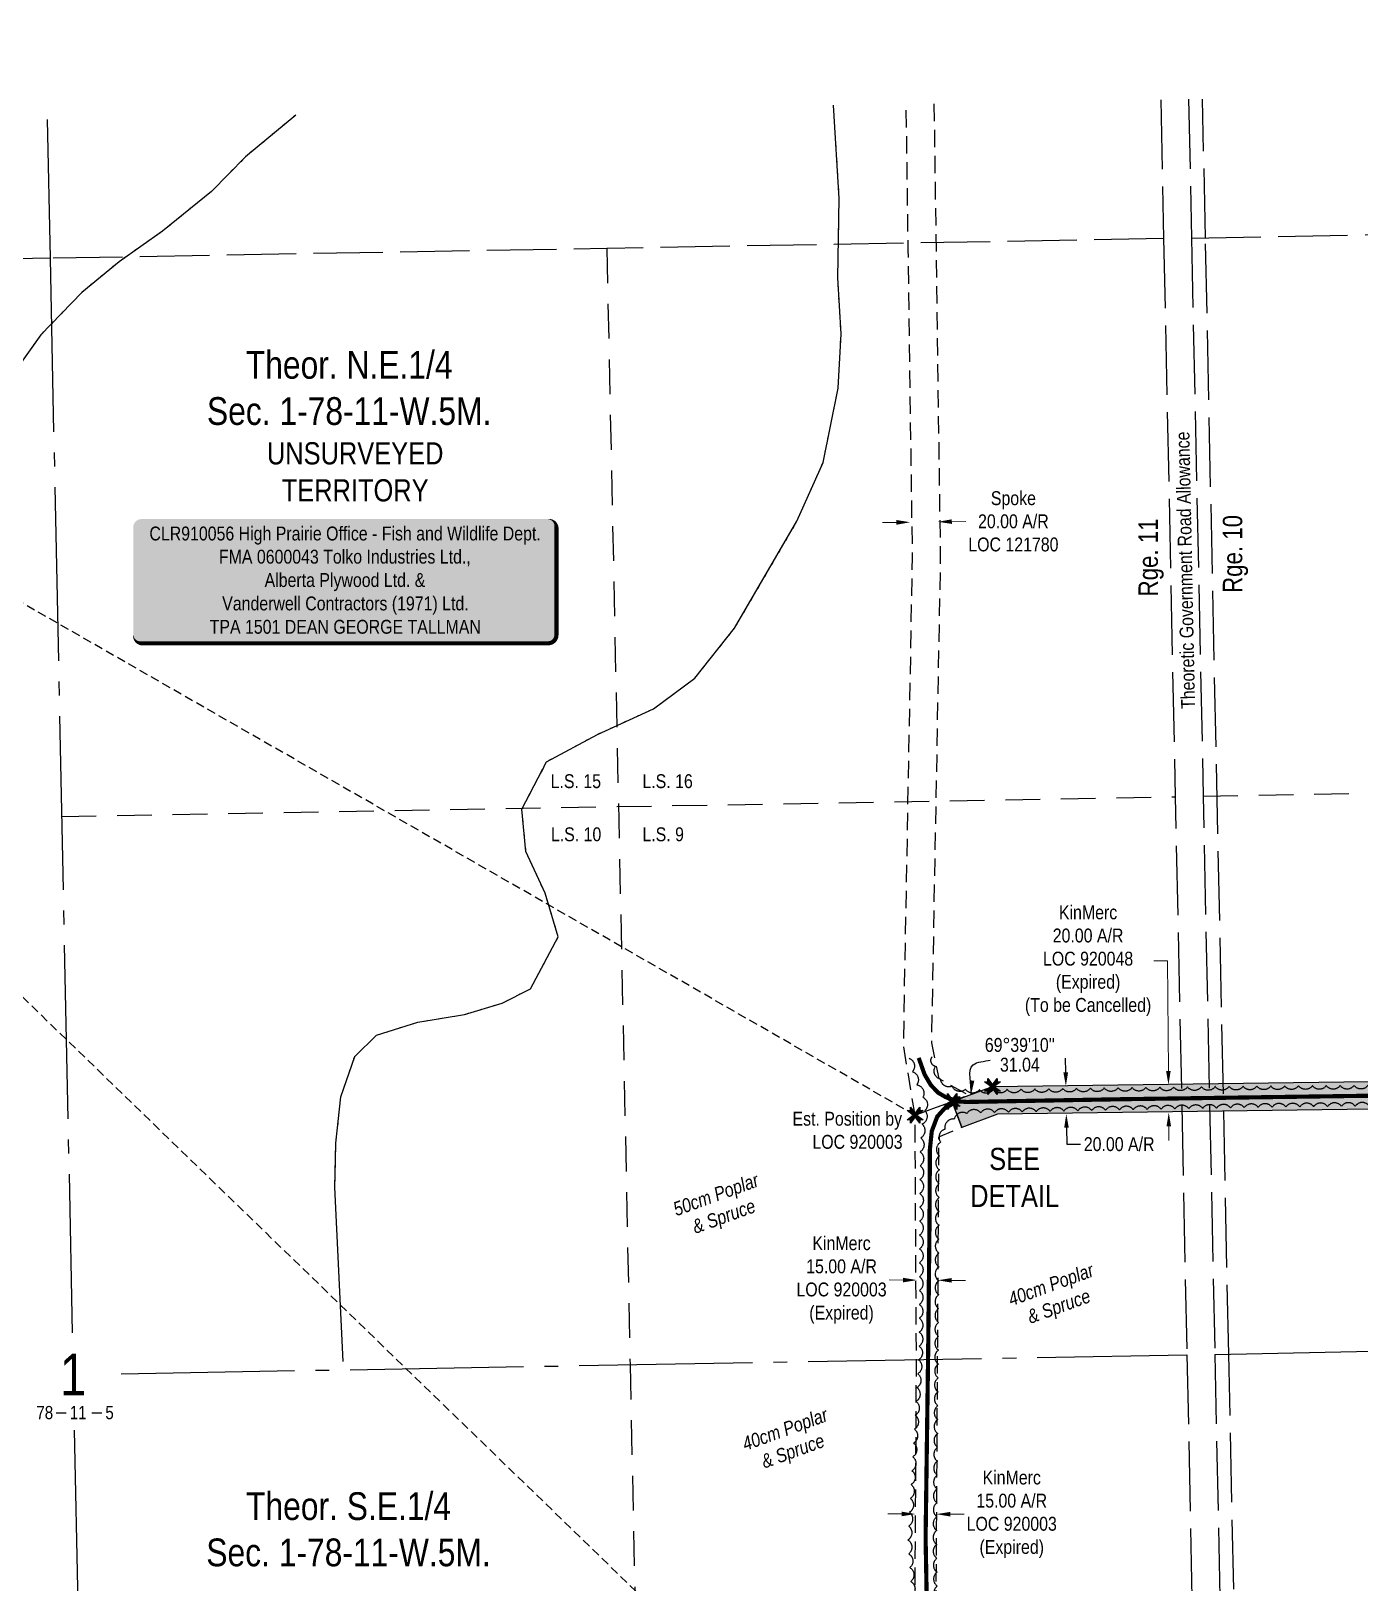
# Model space of a CAD drawing. Extents: x 589216 to 594376, y 6176108 to 6179908.
# Drawn here: x 589990 to 590947, y 6176859 to 6177977 of the extents above; entities that cross this region are included whole.
import ezdxf
from ezdxf.enums import TextEntityAlignment as Align

# ---------------------------------------------------------------- set-up
doc = ezdxf.new("R2010")
doc.units = 0
doc.header["$LTSCALE"] = 5
doc.header["$PDSIZE"] = 0.5
for name, pattern in [('0', [1, 1, 0]), ('foc-ACCESSROAD', [3.75, 2.5, -1.25]), ('foc-LSD', [8, 5, -3]), ('foc-QUARTERLINE', [33, 25, -3, 2, -3]), ('foc-TIELINE', [1.875, 1.25, -0.625]), ('foc-UNSURVEYED', [12.5, 10, -2.5]), ('foc-WHEELTRACKS', [2, 0.4, -1.6])]:
    doc.linetypes.add(name, pattern=pattern)
doc.layers.get('Defpoints').update_dxf_attribs({"color": 9})
for name, color, linetype in [('10', 1, 'Continuous'), ('9', 3, 'Continuous'), ('AS-ROADS', 254, 'Continuous'), ('C-AR', 13, 'foc-ACCESSROAD'), ('C-SYMBOL', 7, 'Continuous'), ('D-TXT', 6, 'Continuous'), ('DETAIL-T', 7, 'Continuous'), ('F-AR', 190, 'foc-ACCESSROAD'), ('L-BD1', 253, 'Continuous'), ('L-MON', 1, 'Continuous'), ('L-QSEC', 8, 'foc-QUARTERLINE'), ('L-ROAD-T', 7, 'Continuous'), ('L-SECLBL', 7, 'Continuous'), ('L-SECTION-LSD', 7, 'foc-LSD'), ('L-TIE', 7, 'foc-TIELINE'), ('L-UNS-T', 3, 'Continuous'), ('L-USEC', 7, 'foc-UNSURVEYED'), ('P-PROPOSED', 10, 'Continuous'), ('P-PROPOSED-H', 21, 'Continuous'), ('P-TXT', 4, 'Continuous'), ('T-BUSH', 110, '0'), ('T-BUSH-T', 110, 'Continuous'), ('T-WATER-P3', 160, 'foc-WHEELTRACKS')]:
    doc.layers.add(name, color=color, linetype=linetype)
doc.layers.add('C-AR-T', color=13, linetype='Continuous', lineweight=9)
doc.layers.add('F-AR-T', color=190, linetype='Continuous', lineweight=9)
doc.styles.add('100L', font='ARIALN.TTF', dxfattribs={"height": 11})
doc.styles.add('175L', font='ARIALN.TTF', dxfattribs={"height": 20})
doc.styles.add('80', font='ARIALN.TTF', dxfattribs={"height": 10})
doc.styles.add('80CG', font='ARIALN.TTF', dxfattribs={"height": 10})
doc.styles.add('80L', font='ARIALN.TTF', dxfattribs={"height": 10})
doc.styles.add('80LS', font='ARIALNI.TTF', dxfattribs={"height": 10})
doc.styles.add('foc-LtypeFont', font='ARIALN.TTF', dxfattribs={"height": 7.35})
doc.styles.add('SIMPLEX', font='ARIALN.TTF')
doc.linetypes.add('foc-TOPO-flowdirection-NOLINE', pattern='A,0,[">",foc-LtypeFont,S=0.3,R=0,X=0,Y=-0.945],-20,[">",foc-LtypeFont,S=0.3,R=0,X=0,Y=-0.945],0', length=20)
doc.dimstyles.new('Compass 5 000', dxfattribs={"dimscale": 5, "dimtxt": 9, "dimasz": 2, "dimexe": 0.2, "dimexo": 0.0625, "dimgap": 0.5, "dimtad": 0, "dimtih": 1, "dimtoh": 1, "dimzin": 0, "dimdsep": 46, "dimtxsty": '80CG', "dimcen": 0.1, "dimse1": 1, "dimse2": 1, "dimclrd": 256, "dimclrt": 256, "dimaunit": 1, "dimadec": 4, "dimazin": 0, "dimtfac": 0.06, "dimtofl": 0, "dimtmove": 0, "dimatfit": 1, "dimfxl": 0.2, "dimtolj": 1, "dimtzin": 0, "dimlwd": -1, "dimarcsym": 0})

# ---------------------------------------------------------------- blocks, each defined once
blk = doc.blocks.new('L-SECLBL')
at = {"layer": '9', "color": 7}
for p, q in [((-5.1, -27.8), (-12.3, -27.8)), ((20.7, -27.8), (13.5, -27.8))]:
    blk.add_line(p, q, dxfattribs=at)
at = {"layer": '10', "color": 2, "style": 'SIMPLEX'}
blk.add_attdef('SEC', text='', height=30, dxfattribs=at).set_placement((0, 0), align=Align.MIDDLE)
at = {"layer": '10', "color": 5, "style": '80L'}
blk.add_attdef('TWP', text='', height=9.5, dxfattribs=at).set_placement((-14.4, -27.4), align=Align.MIDDLE_RIGHT)
blk.add_attdef('RGE', text='', height=9.5, dxfattribs=at).set_placement((3.6, -27.4), align=Align.MIDDLE_CENTER)
blk.add_attdef('MER', text='', height=9.5, dxfattribs=at).set_placement((23.2, -27.4), align=Align.MIDDLE_LEFT)
blk = doc.blocks.new('*D427')
at = {"layer": 'C-AR-T', "transparency": 16777216}
for p, q in [((590808.5, 6177307.7), (590798.5, 6177307.7)), ((590809.1, 6177228.3), (590808.5, 6177307.7)), ((590809.3, 6177188.3), (590809.4, 6177178.3))]:
    blk.add_line(p, q, dxfattribs=at)
for points in [[(590810.7, 6177228.3), (590807.4, 6177228.3), (590809.1, 6177218.3)], [(590811, 6177188.3), (590807.7, 6177188.3), (590809.3, 6177198.3)]]:
    blk.add_solid(points, dxfattribs=at)
at = {"layer": 'Defpoints', "color": 0, "transparency": 16777216}
for p in [(590755.5, 6177218), (590809.1, 6177218.3), (590755.7, 6177197.9)]:
    blk.add_point(p, dxfattribs=at)
at = {"layer": 'C-AR-T', "transparency": 16777216, "insert": (590751.2, 6177307.7), "char_height": 10, "attachment_point": 5, "style": '80CG'}
blk.add_mtext('\\A1;KinMerc\\P20.00 A/R\\PLOC 920048\\P(Expired)\\P(To be Cancelled)', dxfattribs=at)
blk = doc.blocks.new('*D428')
at = {"layer": 'Defpoints', "color": 0, "transparency": 16777216}
for p in [(590622.3, 6177676.3), (590642.3, 6177676.6), (590643.1, 6177623.9)]:
    blk.add_point(p, dxfattribs=at)
at = {"layer": 'F-AR-T', "transparency": 16777216}
for p, q in [((590613.1, 6177623.5), (590603.1, 6177623.4)), ((590653.1, 6177624), (590663.1, 6177624.2))]:
    blk.add_line(p, q, dxfattribs=at)
for points in [[(590613, 6177625.2), (590613.1, 6177621.8), (590623.1, 6177623.6)], [(590653, 6177625.7), (590653.1, 6177622.4), (590643.1, 6177623.9)]]:
    blk.add_solid(points, dxfattribs=at)
at = {"layer": 'F-AR-T', "transparency": 16777216, "insert": (590697.4, 6177624.2), "char_height": 10, "attachment_point": 5, "style": '80CG'}
blk.add_mtext('\\A1;Spoke\\P20.00 A/R\\PLOC 121780', dxfattribs=at)
blk = doc.blocks.new('*U432')
h = blk.add_hatch(color=255)
edge = h.paths.add_edge_path()
edge.add_line((-146.5, -45.5), (146.5, -45.5))
edge.add_arc((146.5, -39.5), 6, 270, 360)
edge.add_line((152.5, -39.5), (152.5, 38))
edge.add_arc((146.5, 38), 6, 0, 90)
edge.add_line((146.5, 44), (-146.5, 44))
edge.add_arc((-146.5, 38), 6, 90, 180)
edge.add_line((-152.5, 38), (-152.5, -39.5))
edge.add_arc((-146.5, -39.5), 6, 180, 270)
at = {"color": 44, "flags": 128}
blk.add_lwpolyline([(-146.5, -45.5, 3, 3, 0), (146.5, -45.5, 3, 3, 0.414214), (152.5, -39.5, 3, 3, 0), (152.5, 38, 3, 0, 0.414214), (146.5, 44, 0, 0, 0), (-146.5, 44, 0, 0, 0.414214), (-152.5, 38, 0, 0, 0), (-152.5, -39.5, 0, 3, 0.414214)], format="xyseb", close=True, dxfattribs=at)
at = {"color": 44, "style": '80'}
blk.add_attdef('ENTER_TEXT_001', (-36, -5), '', height=10, dxfattribs=at)
blk = doc.blocks.new('*D455')
at = {"layer": 'C-AR-T', "transparency": 16777216}
for p, q in [((590617.9, 6177077.6), (590607.9, 6177077.7)), ((590652.9, 6177077.4), (590662.9, 6177077.4))]:
    blk.add_line(p, q, dxfattribs=at)
for points in [[(590617.9, 6177079.3), (590617.9, 6177076), (590627.9, 6177077.6)], [(590652.9, 6177079.1), (590652.9, 6177075.8), (590642.9, 6177077.5)]]:
    blk.add_solid(points, dxfattribs=at)
at = {"layer": 'Defpoints', "color": 0, "transparency": 16777216}
for p in [(590628.1, 6177111), (590643.1, 6177110.9), (590627.9, 6177077.6)]:
    blk.add_point(p, dxfattribs=at)
at = {"layer": 'C-AR-T', "transparency": 16777216, "insert": (590573.6, 6177077.7), "char_height": 10, "attachment_point": 5, "style": '80CG'}
blk.add_mtext('\\A1;KinMerc\\P15.00 A/R\\PLOC 920003\\P(Expired)', dxfattribs=at)
blk = doc.blocks.new('*D456')
at = {"layer": 'C-AR-T', "transparency": 16777216}
for p, q in [((590616.9, 6176909.2), (590606.9, 6176909.2)), ((590651.9, 6176908.9), (590661.9, 6176908.9))]:
    blk.add_line(p, q, dxfattribs=at)
for points in [[(590616.9, 6176910.8), (590616.9, 6176907.5), (590626.9, 6176909.1)], [(590651.9, 6176910.6), (590651.9, 6176907.3), (590641.9, 6176909)]]:
    blk.add_solid(points, dxfattribs=at)
at = {"layer": 'Defpoints', "color": 0, "transparency": 16777216}
for p in [(590641.9, 6176909), (590626.7, 6176868.1), (590641.7, 6176868)]:
    blk.add_point(p, dxfattribs=at)
at = {"layer": 'C-AR-T', "transparency": 16777216, "insert": (590696.2, 6176908.9), "char_height": 10, "attachment_point": 5, "style": '80CG'}
blk.add_mtext('\\A1;KinMerc\\P15.00 A/R\\PLOC 920003\\P(Expired)', dxfattribs=at)
blk = doc.blocks.new('*D458')
at = {"layer": 'Defpoints', "color": 0, "transparency": 16777216}
for p in [(590727.3, 6177217.3), (590727.6, 6177197.3), (590735.5, 6177197.4)]:
    blk.add_point(p, dxfattribs=at)
at = {"layer": 'P-TXT', "transparency": 16777216}
for p, q in [((590735.1, 6177227.4), (590735, 6177237.4)), ((590735.7, 6177187.4), (590735.8, 6177175.5)), ((590735.8, 6177175.5), (590745.8, 6177175.5))]:
    blk.add_line(p, q, dxfattribs=at)
for points in [[(590736.8, 6177227.4), (590733.4, 6177227.3), (590735.2, 6177217.4)], [(590737.3, 6177187.4), (590734, 6177187.4), (590735.5, 6177197.4)]]:
    blk.add_solid(points, dxfattribs=at)
at = {"layer": 'P-TXT', "transparency": 16777216, "insert": (590773.6, 6177175.5), "char_height": 10, "attachment_point": 5, "style": '80CG'}
blk.add_mtext('\\A1;20.00 A/R', dxfattribs=at)
blk = doc.blocks.new('TEMP')
h = blk.add_hatch(color=255)
h.dxf.hatch_style = 1
h.paths.add_polyline_path([(0, 0.25), (-0.67, 1.15), (-0.67, 0.67), (-1.15, 0.67), (-0.25, 0), (-1.15, -0.67), (-0.67, -0.67), (-0.67, -1.15), (0, -0.25), (0.67, -1.15), (0.67, -0.67), (1.15, -0.67), (0.25, 0), (1.15, 0.67), (0.67, 0.67), (0.67, 1.15)])
h.paths.add_polyline_path([(0.57, 0.85), (0.57, 0.57), (0.85, 0.57), (0.08, 0), (0.85, -0.57), (0.57, -0.57), (0.57, -0.85), (0, -0.08), (-0.57, -0.85), (-0.57, -0.57), (-0.85, -0.57), (-0.08, 0), (-0.85, 0.57), (-0.57, 0.57), (-0.57, 0.85), (0, 0.08)], flags=16)
h = blk.add_hatch(color=1)
h.dxf.hatch_style = 1
h.paths.add_polyline_path([(0, 0.08), (-0.57, 0.85), (-0.57, 0.57), (-0.85, 0.57), (-0.08, 0), (-0.85, -0.57), (-0.57, -0.57), (-0.57, -0.85), (0, -0.08), (0.57, -0.85), (0.57, -0.57), (0.85, -0.57), (0.08, 0), (0.85, 0.57), (0.57, 0.57), (0.57, 0.85)])
at = {"color": 1}
for p, q in [((-0.08, 0), (0.08, 0)), ((0, 0.08), (0, -0.08))]:
    blk.add_line(p, q, dxfattribs=at)
at = {"color": 255, "flags": 128}
blk.add_lwpolyline([(-0.25, 0), (-1.15, 0.67), (-0.67, 0.67), (-0.67, 1.15), (0, 0.25), (0.67, 1.15), (0.67, 0.67), (1.15, 0.67), (0.25, 0), (1.15, -0.67), (0.67, -0.67), (0.67, -1.15), (0, -0.25), (-0.67, -1.15), (-0.67, -0.67), (-1.15, -0.67)], close=True, dxfattribs=at)
at = {"color": 1, "flags": 128}
blk.add_lwpolyline([(-0.08, 0), (-0.85, 0.57), (-0.57, 0.57), (-0.57, 0.85), (0, 0.08), (0.57, 0.85), (0.57, 0.57), (0.85, 0.57), (0.08, 0), (0.85, -0.57), (0.57, -0.57), (0.57, -0.85), (0, -0.08), (-0.57, -0.85), (-0.57, -0.57), (-0.85, -0.57)], close=True, dxfattribs=at)

msp = doc.modelspace()

# ---------------------------------------------------------------- hatches: boundary and pattern name
at = {"layer": 'P-PROPOSED-H'}
h = msp.add_hatch(color=256, dxfattribs=at)
h.dxf.hatch_style = 1
h.paths.add_polyline_path([(590660.198, 6177187.598), (590653.247, 6177206.342), (590682.338, 6177217.131), (591387.458, 6177226.399), (591674.982, 6177232.128), (592017.696, 6177238.872), (592356.336, 6177245.145), (592648.679, 6177249.72), (592649.107, 6177229.732), (592356.678, 6177225.155), (592018.078, 6177218.884), (591675.38, 6177212.14), (591387.789, 6177206.409), (590686.053, 6177197.186)])

# ---------------------------------------------------------------- linework, layer by layer
at = {"layer": 'AS-ROADS', "const_width": 2.999, "flags": 128}
for points in [[(590656.941, 6177206.393), (590652.765, 6177207.93), (590648.612, 6177209.44), (590643.158, 6177212.65), (590637.846, 6177218.213), (590633.388, 6177225.85), (590629.175, 6177237.722)], [(590963.209, 6177210.574), (590882.232, 6177209.436), (590774.473, 6177207.91), (590663.918, 6177205.955), (590656.94, 6177206.388), (590652.598, 6177204.042), (590647.697, 6177201.171), (590642.56, 6177195.421), (590638.617, 6177184.973), (590637.241, 6177171.85), (590636.976, 6177119.7), (590636.024, 6177028.309), (590634.154, 6176891.729), (590636.078, 6176788.431), (590636.97, 6176689.9), (590636.083, 6176656.578), (590637.243, 6176633.717)]]:
    msp.add_lwpolyline(points, dxfattribs=at)
at = {"layer": 'C-AR', "flags": 128}
msp.add_lwpolyline([(590641.506, 6176841.059), (590646.844, 6176648.446), (590502.098, 6176640.228), (590403.112, 6176637.431), (590230.239, 6176627.83), (590229.427, 6176676.107), (590268.577, 6176671.758), (590318.963, 6176650.061), (590501.462, 6176655.216), (590569.981, 6176659.106), (590631.314, 6176667.39), (590626.505, 6176840.895), (590627.543, 6177015.361), (590626.552, 6177196.442), (590653.247, 6177206.342), (590660.198, 6177187.598), (590643.524, 6177180.513), (590642.544, 6177015.626), (590641.506, 6176841.059)], close=True, dxfattribs=at)
at = {"layer": 'F-AR', "flags": 128}
msp.add_lwpolyline([(590640.196, 6177924.966), (590641.653, 6177820.098), (590644.73, 6177598.584), (590638.334, 6177248.515), (590643.577, 6177222.941), (590665.369, 6177210.838), (590653.247, 6177206.342), (590626.552, 6177196.442), (590618.276, 6177246.767), (590624.728, 6177598.628), (590621.656, 6177819.744), (590620.199, 6177924.614)], dxfattribs=at)
at = {"layer": 'L-QSEC', "flags": 128}
for points in [[(590001.377, 6177913.694), (590003.445, 6177813.754)], [(590003.445, 6177813.754), (590019.464, 6177039.544)], [(590842.495, 6177024.115), (591610.011, 6177039.222)], [(590054.619, 6177010.171), (590822.39, 6177023.718)], [(590020.912, 6176969.587), (590036.724, 6176205.37)]]:
    msp.add_lwpolyline(points, dxfattribs=at)
at = {"layer": 'L-SECTION-LSD', "flags": 128}
for points in [[(590404.523, 6177820.831), (590421.283, 6177016.641)], [(590834.102, 6177426.211), (591636.261, 6177441.997)], [(590011.765, 6177411.658), (590813.997, 6177425.813)], [(590421.283, 6177016.641), (590438.043, 6176212.452)]]:
    msp.add_lwpolyline(points, dxfattribs=at)
at = {"layer": 'L-USEC', "flags": 128}
for points in [[(590803.515, 6177927.848), (590805.602, 6177827.908)], [(590823.62, 6177928.268), (590825.707, 6177828.328)], [(590835.76, 6177828.501), (590833.673, 6177928.441)], [(590825.707, 6177828.303), (591627.793, 6177844.085), (592028.837, 6177851.977), (592429.882, 6177859.868)], [(590805.602, 6177827.908), (590404.523, 6177820.831), (590003.446, 6177813.754)], [(590805.602, 6177827.908), (590813.997, 6177425.813), (590822.39, 6177023.718)], [(590825.707, 6177828.328), (590834.101, 6177426.233), (590842.495, 6177024.138)], [(590852.548, 6177024.313), (590835.76, 6177828.501)], [(590003.445, 6177813.754), (589903.499, 6177811.99)], [(590822.39, 6177023.718), (590839.176, 6176219.53)], [(590842.495, 6177024.138), (590859.281, 6176219.926)], [(590869.123, 6176230.175), (590852.548, 6177024.313)]]:
    msp.add_lwpolyline(points, dxfattribs=at)
at = {"layer": 'P-PROPOSED'}
msp.add_lwpolyline([(590660.198, 6177187.598), (590653.247, 6177206.342), (590682.338, 6177217.131), (591387.458, 6177226.399), (591674.982, 6177232.128), (592017.696, 6177238.872), (592356.336, 6177245.145), (592648.679, 6177249.72), (592649.107, 6177229.732), (592356.678, 6177225.155), (592018.078, 6177218.884), (591675.38, 6177212.14), (591387.789, 6177206.409), (590686.053, 6177197.186)], close=True, dxfattribs=at)
at = {"layer": 'T-BUSH', "flags": 128}
for points in [[(592385.76, 6177284.308, -0.52056705), (592385.853, 6177274.312, -0.52056705), (592385.946, 6177264.317, -0.52056705), (592386.038, 6177254.321, -0.52056705), (592386.131, 6177244.325, -0.52056705), (592376.421, 6177243.903, -0.52056705), (592366.426, 6177243.758, -0.52056705), (592356.431, 6177243.614, -0.52056705), (592346.439, 6177243.319, -0.52056705), (592336.449, 6177242.984, -0.52056705), (592326.458, 6177242.65, -0.52056705), (592316.468, 6177242.315, -0.52056705), (592306.477, 6177241.981, -0.52056705), (592296.487, 6177241.647, -0.52056705), (592286.496, 6177241.312, -0.52056705), (592276.504, 6177241.103, -0.52056705), (592266.508, 6177241.122, -0.52056705), (592256.512, 6177241.142, -0.52056705), (592246.516, 6177241.162, -0.52056705), (592236.52, 6177241.181, -0.52056705), (592226.524, 6177241.201, -0.52056705), (592216.528, 6177241.184, -0.52056705), (592206.54, 6177240.8, -0.52056705), (592196.551, 6177240.417, -0.52056705), (592186.562, 6177240.033, -0.52056705), (592176.574, 6177239.65, -0.52056705), (592166.585, 6177239.267, -0.52056705), (592156.596, 6177238.883, -0.52056705), (592146.606, 6177238.547, -0.52056705), (592136.614, 6177238.275, -0.52056705), (592126.621, 6177238.002, -0.52056705), (592116.629, 6177237.73, -0.52056705), (592106.637, 6177237.458, -0.52056705), (592096.644, 6177237.185, -0.52056705), (592086.652, 6177236.913, -0.52056705), (592076.659, 6177236.641, -0.52056705), (592066.664, 6177236.581, -0.52056705), (592056.668, 6177236.587, -0.52056705), (592046.672, 6177236.593, -0.52056705), (592036.676, 6177236.599, -0.52056705), (592026.68, 6177236.604, -0.52056705), (592016.684, 6177236.61, -0.52056705), (592006.69, 6177236.401, -0.52056705), (591996.697, 6177236.169, -0.52056705), (591986.704, 6177235.937, -0.52056705), (591976.71, 6177235.706, -0.52056705), (591966.717, 6177235.474, -0.52056705), (591959.829, 6177238.194, -0.52056705), (591952.103, 6177240.047, -0.52056705), (591942.112, 6177239.729, -0.52056705), (591932.121, 6177239.411, -0.52056705), (591922.13, 6177239.093, -0.52056705), (591912.139, 6177238.774, -0.52056705), (591902.148, 6177238.456, -0.52056705), (591892.157, 6177238.138, -0.52056705), (591882.166, 6177237.821, -0.52056705), (591872.173, 6177237.601, -0.52056705), (591862.179, 6177237.381, -0.52056705), (591852.185, 6177237.161, -0.52056705), (591842.192, 6177236.941, -0.52056705), (591832.198, 6177236.721, -0.52056705), (591822.204, 6177236.501, -0.52056705), (591812.213, 6177236.219, -0.52056705), (591802.227, 6177235.771, -0.52056705), (591792.241, 6177235.323, -0.52056705), (591782.255, 6177234.875, -0.52056705), (591772.269, 6177234.427, -0.52056705), (591762.283, 6177233.979, -0.52056705), (591752.29, 6177233.808, -0.52056705), (591742.294, 6177233.777, -0.52056705), (591732.298, 6177233.747, -0.52056705), (591722.302, 6177233.717, -0.52056705), (591712.306, 6177233.687, -0.52056705), (591702.31, 6177233.656, -0.52056705), (591692.314, 6177233.626, -0.52056705), (591682.318, 6177233.596, -0.52056705), (591672.322, 6177233.54, -0.52056705), (591662.329, 6177233.319, -0.52056705), (591652.335, 6177233.098, -0.52056705), (591642.342, 6177232.877, -0.52056705), (591632.348, 6177232.656, -0.52056705), (591622.354, 6177232.435, -0.52056705), (591612.361, 6177232.214, -0.52056705), (591602.367, 6177231.993, -0.52056705), (591592.373, 6177231.772, -0.52056705), (591582.38, 6177231.55, -0.52056705), (591572.386, 6177231.329, -0.52056705), (591562.393, 6177231.108, -0.52056705), (591552.399, 6177230.887, -0.52056705), (591542.405, 6177230.666, -0.52056705), (591532.412, 6177230.445, -0.52056705), (591522.418, 6177230.224, -0.52056705), (591512.428, 6177229.881, -0.52056705), (591502.438, 6177229.535, -0.52056705), (591492.448, 6177229.189, -0.52056705), (591482.458, 6177228.843, -0.52056705), (591472.468, 6177228.497, -0.52056705), (591462.478, 6177228.151, -0.52056705), (591452.488, 6177227.805, -0.52056705), (591442.497, 6177227.459, -0.52056705), (591432.507, 6177227.113, -0.52056705), (591422.517, 6177226.766, -0.52056705), (591412.527, 6177226.42, -0.52056705), (591402.537, 6177226.074, -0.52056705), (591392.547, 6177225.728, -0.52056705), (591382.556, 6177225.439, -0.52056705), (591372.561, 6177225.29, -0.52056705), (591362.566, 6177225.14, -0.52056705), (591352.571, 6177224.991, -0.52056705), (591342.576, 6177224.841, -0.52056705), (591332.581, 6177224.692, -0.52056705), (591322.586, 6177224.542, -0.52056705), (591312.591, 6177224.393, -0.52056705), (591302.596, 6177224.243, -0.52056705), (591292.601, 6177224.094, -0.52056705), (591282.606, 6177223.944, -0.52056705), (591272.612, 6177223.754, -0.52056705), (591262.618, 6177223.56, -0.52056705), (591252.624, 6177223.365, -0.52056705), (591242.629, 6177223.171, -0.52056705), (591232.635, 6177222.976, -0.52056705), (591222.641, 6177222.782, -0.52056705), (591212.647, 6177222.587, -0.52056705), (591202.653, 6177222.393, -0.52056705), (591192.659, 6177222.198, -0.52056705), (591182.664, 6177222.003, -0.52056705), (591172.67, 6177221.809, -0.52056705), (591162.676, 6177221.614, -0.52056705), (591152.682, 6177221.42, -0.52056705), (591142.688, 6177221.225, -0.52056705), (591132.693, 6177221.039, -0.52056705), (591122.699, 6177220.885, -0.52056705), (591112.704, 6177220.73, -0.52056705), (591102.709, 6177220.576, -0.52056705), (591092.714, 6177220.422, -0.52056705), (591082.719, 6177220.268, -0.52056705), (591072.724, 6177220.113, -0.52056705), (591062.729, 6177219.959, -0.52056705), (591052.734, 6177219.805, -0.52056705), (591042.74, 6177219.65, -0.52056705), (591032.745, 6177219.453, -0.52056705), (591022.752, 6177219.249, -0.52056705), (591012.758, 6177219.044, -0.52056705), (591002.764, 6177218.84, -0.52056705), (590992.77, 6177218.636, -0.52056705), (590982.776, 6177218.431, -0.52056705), (590972.782, 6177218.227, -0.52056705), (590962.788, 6177218.022, -0.52056705), (590952.792, 6177217.934, -0.52056705), (590942.796, 6177217.871, -0.52056705), (590932.8, 6177217.808, -0.52056705), (590922.805, 6177217.746, -0.52056705), (590912.809, 6177217.683, -0.52056705), (590902.813, 6177217.62, -0.52056705), (590892.817, 6177217.557, -0.52056705), (590882.821, 6177217.494, -0.52056705), (590872.826, 6177217.392, -0.52056705), (590862.83, 6177217.277, -0.52056705), (590852.835, 6177217.163, -0.52056705), (590842.839, 6177217.048, -0.52056705), (590832.844, 6177216.934, -0.52056705), (590822.849, 6177216.819, -0.52056705), (590812.853, 6177216.704, -0.52056705), (590802.858, 6177216.59, -0.52056705), (590792.862, 6177216.475, -0.52056705), (590782.867, 6177216.361, -0.52056705), (590772.872, 6177216.24, -0.52056705), (590762.877, 6177216.096, -0.52056705), (590752.882, 6177215.953, -0.52056705), (590742.887, 6177215.81, -0.52056705), (590732.891, 6177215.666, -0.52056705), (590722.896, 6177215.523, -0.52056705), (590712.901, 6177215.379, -0.52056705), (590702.906, 6177215.236, -0.52056705), (590692.911, 6177215.093, -0.52056705), (590682.916, 6177214.949, -0.52056705), (590672.921, 6177214.806, -0.52056705), (590662.974, 6177215.112, -0.52056705), (590653.229, 6177217.338, -0.52056705), (590644.976, 6177222.369, -0.52056705), (590641.215, 6177231.481, -0.52056705), (590638.842, 6177238.477, -0.52056705)], [(590622.241, 6177237.443, -0.52056705), (590624.656, 6177227.743, -0.52056705), (590627.755, 6177218.297, -0.52056705), (590632.255, 6177209.371, -0.52056705), (590633.596, 6177199.699, -0.52056705), (590631.551, 6177189.96, -0.52056705), (590630.625, 6177180.041, -0.52056705), (590630.207, 6177170.055, -0.52056705), (590630.135, 6177160.059, -0.52056705), (590630.062, 6177150.063, -0.52056705), (590629.99, 6177140.067, -0.52056705), (590629.918, 6177130.072, -0.52056705), (590629.847, 6177120.076, -0.52056705), (590629.81, 6177110.08, -0.52056705), (590629.773, 6177100.084, -0.52056705), (590629.736, 6177090.088, -0.52056705), (590629.699, 6177080.092, -0.52056705), (590629.662, 6177070.096, -0.52056705), (590629.625, 6177060.1, -0.52056705), (590629.588, 6177050.104, -0.52056705), (590629.551, 6177040.108, -0.52056705), (590629.513, 6177030.112, -0.52056705), (590629.096, 6177020.128, -0.52056705), (590628.498, 6177010.15, -0.52056705), (590627.9, 6177000.172, -0.52056705), (590627.302, 6176990.193, -0.52056705), (590626.704, 6176980.215, -0.52056705), (590626.106, 6176970.237, -0.52056705), (590625.508, 6176960.259, -0.52056705), (590624.91, 6176950.281, -0.52056705), (590624.312, 6176940.303, -0.52056705), (590623.714, 6176930.325, -0.52056705), (590623.116, 6176920.346, -0.52056705), (590622.518, 6176910.368, -0.52056705), (590621.92, 6176900.39, -0.52056705), (590621.322, 6176890.412, -0.52056705), (590622.008, 6176880.444, -0.52056705), (590622.773, 6176870.478, -0.52056705), (590623.538, 6176860.511, -0.52056705), (590624.303, 6176850.544, -0.52056705), (590625.068, 6176840.577, -0.52056705), (590625.832, 6176830.611, -0.52056705), (590626.597, 6176820.644, -0.52056705), (590627.362, 6176810.677, -0.52056705), (590628.127, 6176800.71, -0.52056705), (590628.892, 6176790.744, -0.52056705), (590629.254, 6176780.76, -0.52056705), (590629.353, 6176770.764, -0.52056705), (590629.453, 6176760.768, -0.52056705), (590629.552, 6176750.773, -0.52056705), (590629.651, 6176740.777, -0.52056705), (590629.75, 6176730.782, -0.52056705), (590629.849, 6176720.786, -0.52056705), (590629.949, 6176710.791, -0.52056705), (590630.048, 6176700.795, -0.52056705), (590629.967, 6176690.813, -0.52056705), (590628.315, 6176680.955, -0.52056705), (590624.372, 6176672.059, -0.52056705), (590618.484, 6176663.982, -0.52056705), (590609.47, 6176660.082, -0.52056705), (590599.498, 6176659.388, -0.52056705), (590589.526, 6176658.694, -0.52056705), (590579.55, 6176658.126, -0.52056705), (590569.554, 6176658.131, -0.52056705), (590559.558, 6176658.135, -0.52056705), (590549.562, 6176658.14, -0.52056705), (590539.566, 6176658.145, -0.52056705), (590529.569, 6176658.15, -0.52056705), (590519.573, 6176658.154, -0.52056705), (590509.58, 6176658.005, -0.52056705), (590499.589, 6176657.694, -0.52056705), (590489.597, 6176657.383, -0.52056705), (590479.606, 6176657.072, -0.52056705), (590469.615, 6176656.761, -0.52056705), (590459.624, 6176656.45, -0.52056705), (590449.632, 6176656.139, -0.52056705), (590439.641, 6176655.829, -0.52056705), (590429.65, 6176655.518, -0.52056705), (590419.659, 6176655.207, -0.52056705), (590409.667, 6176654.931, -0.52056705), (590399.673, 6176654.709, -0.52056705), (590389.679, 6176654.488, -0.52056705), (590379.686, 6176654.266, -0.52056705), (590369.692, 6176654.044, -0.52056705), (590359.699, 6176653.823, -0.52056705), (590349.705, 6176653.601, -0.52056705), (590339.711, 6176653.38, -0.52056705), (590329.718, 6176653.158, -0.52056705), (590319.724, 6176652.936, -0.52056705), (590309.732, 6176652.669, -0.52056705), (590299.75, 6176652.147, -0.52056705), (590289.767, 6176651.625, -0.52056705), (590279.785, 6176651.104, -0.52056705), (590269.802, 6176650.582, -0.52056705), (590259.82, 6176650.061, -0.52056705), (590249.838, 6176649.539, -0.52056705), (590239.855, 6176649.018, -0.52056705), (590232.979, 6176651.842, -0.52056705), (590232.804, 6176659.817, -0.52056705)], [(592650.911, 6177198.421, 0.52056705), (592649.765, 6177208.351, 0.52056705), (592648.077, 6177218.067, 0.52056705), (592641.202, 6177225.064, 0.52056705), (592632.527, 6177230.029, 0.52056705), (592622.748, 6177231.309, 0.52056705), (592612.76, 6177230.894, 0.52056705), (592602.773, 6177230.479, 0.52056705), (592592.785, 6177230.064, 0.52056705), (592582.793, 6177229.873, 0.52056705), (592572.797, 6177229.812, 0.52056705), (592562.801, 6177229.751, 0.52056705), (592552.805, 6177229.689, 0.52056705), (592542.809, 6177229.628, 0.52056705), (592532.813, 6177229.567, 0.52056705), (592522.818, 6177229.482, 0.52056705), (592512.824, 6177229.246, 0.52056705), (592502.831, 6177229.009, 0.52056705), (592492.838, 6177228.773, 0.52056705), (592482.845, 6177228.537, 0.52056705), (592472.851, 6177228.3, 0.52056705), (592462.858, 6177228.064, 0.52056705), (592452.865, 6177227.828, 0.52056705), (592442.871, 6177227.612, 0.52056705), (592432.876, 6177227.441, 0.52056705), (592422.882, 6177227.27, 0.52056705), (592412.887, 6177227.099, 0.52056705), (592402.893, 6177226.929, 0.52056705), (592392.898, 6177226.758, 0.52056705), (592382.903, 6177226.587, 0.52056705), (592372.909, 6177226.416, 0.52056705), (592362.914, 6177226.245, 0.52056705), (592352.919, 6177226.092, 0.52056705), (592342.924, 6177225.984, 0.52056705), (592332.928, 6177225.875, 0.52056705), (592322.933, 6177225.767, 0.52056705), (592312.937, 6177225.659, 0.52056705), (592302.942, 6177225.551, 0.52056705), (592292.947, 6177225.442, 0.52056705), (592282.951, 6177225.334, 0.52056705), (592272.956, 6177225.2, 0.52056705), (592262.961, 6177225.06, 0.52056705), (592252.966, 6177224.92, 0.52056705), (592242.971, 6177224.78, 0.52056705), (592232.976, 6177224.64, 0.52056705), (592222.98, 6177224.5, 0.52056705), (592212.985, 6177224.381, 0.52056705), (592202.99, 6177224.278, 0.52056705), (592192.994, 6177224.176, 0.52056705), (592182.999, 6177224.073, 0.52056705), (592173.003, 6177223.97, 0.52056705), (592163.007, 6177223.868, 0.52056705), (592153.012, 6177223.765, 0.52056705), (592143.02, 6177223.488, 0.52056705), (592133.028, 6177223.209, 0.52056705), (592123.035, 6177222.93, 0.52056705), (592113.043, 6177222.652, 0.52056705), (592103.051, 6177222.373, 0.52056705), (592093.059, 6177222.094, 0.52056705), (592083.067, 6177221.815, 0.52056705), (592073.074, 6177221.584, 0.52056705), (592063.078, 6177221.46, 0.52056705), (592053.083, 6177221.337, 0.52056705), (592043.088, 6177221.213, 0.52056705), (592033.092, 6177221.09, 0.52056705), (592023.097, 6177220.966, 0.52056705), (592013.102, 6177220.816, 0.52056705), (592003.108, 6177220.619, 0.52056705), (591993.114, 6177220.422, 0.52056705), (591983.12, 6177220.225, 0.52056705), (591973.126, 6177220.028, 0.52056705), (591963.132, 6177219.831, 0.52056705), (591953.137, 6177219.635, 0.52056705), (591943.143, 6177219.438, 0.52056705), (591933.149, 6177219.241, 0.52056705), (591923.154, 6177219.078, 0.52056705), (591913.16, 6177218.921, 0.52056705), (591903.165, 6177218.764, 0.52056705), (591893.17, 6177218.606, 0.52056705), (591883.175, 6177218.442, 0.52056705), (591873.182, 6177218.228, 0.52056705), (591863.188, 6177218.014, 0.52056705), (591853.194, 6177217.8, 0.52056705), (591843.2, 6177217.586, 0.52056705), (591833.206, 6177217.372, 0.52056705), (591823.213, 6177217.158, 0.52056705), (591813.219, 6177216.932, 0.52056705), (591803.226, 6177216.699, 0.52056705), (591793.233, 6177216.466, 0.52056705), (591783.239, 6177216.233, 0.52056705), (591773.246, 6177216, 0.52056705), (591763.252, 6177215.767, 0.52056705), (591753.259, 6177215.526, 0.52056705), (591743.266, 6177215.279, 0.52056705), (591733.273, 6177215.033, 0.52056705), (591723.28, 6177214.786, 0.52056705), (591713.287, 6177214.54, 0.52056705), (591703.294, 6177214.294, 0.52056705), (591693.301, 6177214.047, 0.52056705), (591683.308, 6177213.801, 0.52056705), (591673.315, 6177213.556, 0.52056705), (591663.321, 6177213.358, 0.52056705), (591653.327, 6177213.161, 0.52056705), (591643.333, 6177212.963, 0.52056705), (591633.339, 6177212.765, 0.52056705), (591623.345, 6177212.567, 0.52056705), (591613.35, 6177212.37, 0.52056705), (591603.356, 6177212.172, 0.52056705), (591593.362, 6177211.974, 0.52056705), (591583.368, 6177211.776, 0.52056705), (591573.374, 6177211.579, 0.52056705), (591563.38, 6177211.381, 0.52056705), (591553.386, 6177211.183, 0.52056705), (591543.392, 6177210.985, 0.52056705), (591533.398, 6177210.788, 0.52056705), (591523.403, 6177210.59, 0.52056705), (591513.408, 6177210.46, 0.52056705), (591503.413, 6177210.33, 0.52056705), (591493.418, 6177210.201, 0.52056705), (591483.423, 6177210.071, 0.52056705), (591473.427, 6177209.941, 0.52056705), (591463.432, 6177209.812, 0.52056705), (591453.437, 6177209.682, 0.52056705), (591443.442, 6177209.553, 0.52056705), (591433.447, 6177209.423, 0.52056705), (591423.451, 6177209.294, 0.52056705), (591413.456, 6177209.164, 0.52056705), (591403.461, 6177209.034, 0.52056705), (591393.466, 6177208.905, 0.52056705), (591383.47, 6177208.773, 0.52056705), (591373.475, 6177208.636, 0.52056705), (591363.48, 6177208.499, 0.52056705), (591353.485, 6177208.363, 0.52056705), (591343.49, 6177208.226, 0.52056705), (591333.495, 6177208.089, 0.52056705), (591323.5, 6177207.952, 0.52056705), (591313.505, 6177207.816, 0.52056705), (591303.509, 6177207.679, 0.52056705), (591293.514, 6177207.542, 0.52056705), (591283.519, 6177207.406, 0.52056705), (591273.524, 6177207.317, 0.52056705), (591263.528, 6177207.235, 0.52056705), (591253.532, 6177207.154, 0.52056705), (591243.536, 6177207.072, 0.52056705), (591233.541, 6177206.99, 0.52056705), (591223.545, 6177206.909, 0.52056705), (591213.549, 6177206.827, 0.52056705), (591203.553, 6177206.745, 0.52056705), (591193.558, 6177206.664, 0.52056705), (591183.562, 6177206.582, 0.52056705), (591173.566, 6177206.5, 0.52056705), (591163.57, 6177206.419, 0.52056705), (591153.575, 6177206.337, 0.52056705), (591143.579, 6177206.255, 0.52056705), (591133.583, 6177206.165, 0.52056705), (591123.589, 6177205.961, 0.52056705), (591113.595, 6177205.758, 0.52056705), (591103.601, 6177205.555, 0.52056705), (591093.607, 6177205.352, 0.52056705), (591083.613, 6177205.148, 0.52056705), (591073.619, 6177204.945, 0.52056705), (591063.625, 6177204.742, 0.52056705), (591053.631, 6177204.538, 0.52056705), (591043.637, 6177204.335, 0.52056705), (591033.643, 6177204.183, 0.52056705), (591023.648, 6177204.035, 0.52056705), (591013.653, 6177203.886, 0.52056705), (591003.658, 6177203.738, 0.52056705), (590993.663, 6177203.589, 0.52056705), (590983.668, 6177203.44, 0.52056705), (590973.673, 6177203.292, 0.52056705), (590963.678, 6177203.143, 0.52056705), (590953.683, 6177203.02, 0.52056705), (590943.687, 6177202.901, 0.52056705), (590933.692, 6177202.782, 0.52056705), (590923.697, 6177202.663, 0.52056705), (590913.701, 6177202.545, 0.52056705), (590903.706, 6177202.426, 0.52056705), (590893.71, 6177202.307, 0.52056705), (590883.715, 6177202.188, 0.52056705), (590873.72, 6177202.022, 0.52056705), (590863.726, 6177201.837, 0.52056705), (590853.732, 6177201.653, 0.52056705), (590843.737, 6177201.469, 0.52056705), (590833.743, 6177201.284, 0.52056705), (590823.749, 6177201.1, 0.52056705), (590813.754, 6177200.915, 0.52056705), (590803.76, 6177200.731, 0.52056705), (590793.766, 6177200.547, 0.52056705), (590783.771, 6177200.362, 0.52056705), (590773.777, 6177200.178, 0.52056705), (590763.783, 6177199.971, 0.52056705), (590753.789, 6177199.764, 0.52056705), (590743.795, 6177199.557, 0.52056705), (590733.801, 6177199.35, 0.52056705), (590723.807, 6177199.144, 0.52056705), (590713.813, 6177198.937, 0.52056705), (590703.819, 6177198.73, 0.52056705), (590693.825, 6177198.523, 0.52056705), (590683.832, 6177198.316, 0.52056705), (590673.838, 6177198.109, 0.52056705), (590663.899, 6177197.61, 0.52056705), (590654.845, 6177193.638, 0.52056705), (590648.11, 6177186.311, 0.52056705), (590644.986, 6177177.012, 0.52056705), (590644.164, 6177167.07, 0.52056705), (590644.092, 6177157.074, 0.52056705), (590644.021, 6177147.078, 0.52056705), (590643.95, 6177137.083, 0.52056705), (590643.879, 6177127.087, 0.52056705), (590643.816, 6177117.091, 0.52056705), (590643.774, 6177107.095, 0.52056705), (590643.732, 6177097.099, 0.52056705), (590643.691, 6177087.103, 0.52056705), (590643.649, 6177077.107, 0.52056705), (590643.607, 6177067.111, 0.52056705), (590643.566, 6177057.115, 0.52056705), (590643.524, 6177047.119, 0.52056705), (590643.482, 6177037.123, 0.52056705), (590643.439, 6177027.127, 0.52056705), (590643.342, 6177017.132, 0.52056705), (590643.246, 6177007.136, 0.52056705), (590643.149, 6176997.14, 0.52056705), (590643.052, 6176987.145, 0.52056705), (590642.955, 6176977.149, 0.52056705), (590642.859, 6176967.154, 0.52056705), (590642.762, 6176957.158, 0.52056705), (590642.665, 6176947.162, 0.52056705), (590642.568, 6176937.167, 0.52056705), (590642.472, 6176927.171, 0.52056705), (590642.375, 6176917.176, 0.52056705), (590642.278, 6176907.18, 0.52056705), (590642.182, 6176897.184, 0.52056705), (590642.154, 6176887.189, 0.52056705), (590642.305, 6176877.194, 0.52056705), (590642.456, 6176867.199, 0.52056705), (590642.606, 6176857.204, 0.52056705), (590642.757, 6176847.209, 0.52056705), (590642.908, 6176837.214, 0.52056705), (590643.058, 6176827.22, 0.52056705), (590643.209, 6176817.225, 0.52056705), (590643.36, 6176807.23, 0.52056705), (590643.511, 6176797.235, 0.52056705), (590643.658, 6176787.24, 0.52056705), (590643.772, 6176777.244, 0.52056705), (590643.886, 6176767.249, 0.52056705), (590644, 6176757.254, 0.52056705), (590644.114, 6176747.258, 0.52056705), (590644.228, 6176737.263, 0.52056705), (590644.342, 6176727.267, 0.52056705), (590644.455, 6176717.272, 0.52056705), (590644.569, 6176707.276, 0.52056705), (590644.683, 6176697.281, 0.52056705), (590644.737, 6176687.286, 0.52056705), (590644.656, 6176677.29, 0.52056705), (590644.575, 6176667.294, 0.52056705), (590644.494, 6176657.298, 0.52056705), (590644.735, 6176647.306, 0.52056705), (590645.091, 6176634.736, 0.52056705)]]:
    msp.add_lwpolyline(points, format="xyb", dxfattribs=at)
at = {"layer": 'T-WATER-P3', "linetype": 'foc-TOPO-flowdirection-NOLINE', "flags": 128}
msp.add_lwpolyline([(590180.424, 6177916.924), (590144.194, 6177886.824), (590119.687, 6177861.781), (590084.413, 6177833.247), (590053.111, 6177811.254), (590026.331, 6177789.082), (589996.73, 6177758.629), (589950.547, 6177693.686), (589927.597, 6177665.127), (589892.445, 6177609.254), (589867.274, 6177581.402)], dxfattribs=at)
at = {"layer": 'T-WATER-P3', "flags": 128}
msp.add_lwpolyline([(590180.424, 6177916.924), (590144.194, 6177886.824), (590119.687, 6177861.781), (590084.413, 6177833.247), (590053.111, 6177811.254), (590026.331, 6177789.082), (589996.73, 6177758.629), (589950.547, 6177693.686), (589927.597, 6177665.127), (589892.445, 6177609.254), (589867.274, 6177581.402)], dxfattribs=at)

# ---------------------------------------------------------------- block references
ref = msp.add_blockref('*U432', (590215.78, 6177581.882), dxfattribs=dict(xscale=0.99960621, yscale=0.99960621, zscale=0.99960621))
ref.add_attrib('ENTER_TEXT_001', 'CLR910056 High Prairie Office - Fish and Wildlife Dept.', (590075.021, 6177610.484), dxfattribs={"color": 44, "height": 9.99606, "style": '80'})
ref.add_attrib('ENTER_TEXT_002', 'FMA 0600043 Tolko Industries Ltd.,', (590125.083, 6177593.783), dxfattribs={"color": 44, "height": 9.99606, "style": '80'})
ref.add_attrib('ENTER_TEXT_003', 'Alberta Plywood Ltd. &', (590157.983, 6177576.952), dxfattribs={"color": 44, "height": 9.99606, "style": '80'})
ref.add_attrib('ENTER_TEXT_004', 'Vanderwell Contractors (1971) Ltd.', (590127.452, 6177560.115), dxfattribs={"color": 44, "height": 9.99606, "style": '80'})
ref.add_attrib('ENTER_TEXT_005', 'TPA 1501 DEAN GEORGE TALLMAN', (590118.431, 6177543.277), dxfattribs={"color": 44, "height": 9.99606, "style": '80'})
at = {"layer": 'L-MON'}
for p, xscale, yscale, zscale in [((590682.338, 6177217.131), 4.99803105, 4.99803105, 4.99803105), ((590626.552, 6177196.442), 4.998031049999996, 4.998031049999996, 4.998031049999996)]:
    msp.add_blockref('TEMP', p, dxfattribs=dict(at, xscale=xscale, yscale=yscale, zscale=zscale))
at = {"layer": 'L-MON', "linetype": 'Continuous', "xscale": 4.99803105, "yscale": 4.99803105, "zscale": 4.99803105}
msp.add_blockref('TEMP', (590653.247, 6177206.342), dxfattribs=at)
at = {"layer": 'L-SECLBL', "xscale": 0.99960621, "yscale": 0.99960621, "zscale": 0.99960621}
msp.add_blockref('L-SECLBL', (590020.085, 6177009.561), dxfattribs=at).add_auto_attribs({'SEC': '1', 'TWP': '78', 'RGE': '11', 'MER': '5'})

# ---------------------------------------------------------------- texts
at = {"layer": 'C-SYMBOL', "color": 3, "char_height": 19.99212, "attachment_point": 2, "style": '175L'}
for s, insert, width in [('Theor. N.E.1/4\\PSec. 1-78-11-W.5M.', (590218.919, 6177747.024), 203.16226), ('Theor. S.E.1/4\\PSec. 1-78-11-W.5M.', (590218.453, 6176924.777), 360.78038)]:
    msp.add_mtext(s, dxfattribs=dict(at, insert=insert, width=width))
at = {"layer": 'D-TXT', "color": 3, "char_height": 13.9945, "attachment_point": 1, "rotation": 90, "style": '80L'}
for s, width, insert in [('Rge. 11', 53.3209, (590787.491, 6177570.168)), ('Rge. 10', 63.83595, (590848.261, 6177572.688))]:
    msp.add_mtext_dynamic_manual_height_columns(s, width=width, gutter_width=47.481, heights=[0], dxfattribs=dict(at, insert=insert))
at = {"layer": 'DETAIL-T', "color": 3, "insert": (590698.303, 6177151.58), "char_height": 15.9937, "width": 63.61107, "attachment_point": 5, "style": '80CG'}
msp.add_mtext('SEE\\PDETAIL', dxfattribs=at)
at = {"layer": 'L-BD1', "insert": (590676.588, 6177252.064), "char_height": 9.99606, "width": 49.91662, "attachment_point": 1, "line_spacing_factor": 0.855, "style": '80L'}
msp.add_mtext("\\pi0.25454;69°39'10'' \\P\\pi11.14043;31.04", dxfattribs=at)
at = {"layer": 'L-MON', "insert": (590537.255, 6177198.876), "char_height": 9.99613, "attachment_point": 1, "style": '80L'}
msp.add_mtext_dynamic_manual_height_columns('\\pi1.00684;Est. Position by \\P\\pi15.36008;LOC 920003', width=78.93711, gutter_width=50.001, heights=[0], dxfattribs=at)
at = {"layer": 'L-ROAD-T', "style": '80L'}
msp.add_text('Theoretic Government Road Allowance', height=9.99606, rotation=91.19592, dxfattribs=at).set_placement((590821.23, 6177588.98), align=Align.MIDDLE_CENTER)
at = {"layer": 'L-UNS-T', "color": 3, "insert": (590223.234, 6177659.805), "char_height": 15.9937, "attachment_point": 5, "style": '80L'}
msp.add_mtext_dynamic_manual_height_columns('UNSURVEYED TERRITORY', width=126.36397, gutter_width=47.481, heights=[0], dxfattribs=at)
at = {"layer": 'T-BUSH-T', "char_height": 9.99606, "width": 67.28359, "attachment_point": 2, "rotation": 20, "style": '80LS'}
for s, insert in [('50cm Poplar\\P& Spruce', (590481.368, 6177143.992)), ('40cm Poplar\\P& Spruce', (590722.682, 6177079.146)), ('40cm Poplar\\P& Spruce', (590531.116, 6176974.914))]:
    msp.add_mtext(s, dxfattribs=dict(at, insert=insert))

# ---------------------------------------------------------------- dimensions: what is measured, and where the dimension line sits
at = {"layer": 'C-AR-T'}
for base, p1, p2, angle, text, picture, middle in [((590809.135, 6177218.318), (590755.657, 6177197.933), (590755.52, 6177217.951), 90.392197, 'KinMerc\\P20.00 A/R\\PLOC 920048\\P(Expired)\\P(To be Cancelled)', '*D427', (590751.191, 6177307.661)), ((590627.912, 6177077.583), (590643.111, 6177110.905), (590628.111, 6177110.994), 179.659422, 'KinMerc\\P15.00 A/R\\PLOC 920003\\P(Expired)', '*D455', (590573.612, 6177077.701)), ((590641.91, 6176909.003), (590626.667, 6176868.095), (590641.666, 6176868.005), 359.65918, 'KinMerc\\P15.00 A/R\\PLOC 920003\\P(Expired)', '*D456', (590696.211, 6176908.884))]:
    dim = msp.add_linear_dim(base=base, p1=p1, p2=p2, angle=angle, text=text, dimstyle='Compass 5 000', dxfattribs=at)
    dim.commit()
    dim.dimension.update_dxf_attribs({"geometry": picture, "text_midpoint": middle, "dimtype": 161})
at = {"layer": 'F-AR-T'}
dim = msp.add_linear_dim(base=(590643.052, 6177623.885), p1=(590622.35, 6177676.345), p2=(590642.348, 6177676.612), angle=0.765343, text='Spoke\\P20.00 A/R\\PLOC 121780', dimstyle='Compass 5 000', dxfattribs=at)
dim.commit()
dim.dimension.update_dxf_attribs({"geometry": '*D428', "text_midpoint": (590697.362, 6177624.152), "dimtype": 161})
at = {"layer": 'P-TXT'}
dim = msp.add_linear_dim(base=(590735.522, 6177197.373), p1=(590727.288, 6177217.253), p2=(590727.565, 6177197.263), angle=270.793666, text='20.00 A/R', dimstyle='Compass 5 000', dxfattribs=at)
dim.commit()
dim.dimension.update_dxf_attribs({"geometry": '*D458', "text_midpoint": (590773.561, 6177175.458), "dimtype": 161})

# ---------------------------------------------------------------- leaders
at = {"layer": 'L-BD1', "path_type": 1}
msp.add_leader([(590666.945, 6177211.423), (590668.424, 6177232.764), (590680.698, 6177236.157)], dimstyle='Compass 5 000', override={"dimgap": 0.5, "dimtad": 0}, dxfattribs=at)

# ---------------------------------------------------------------- next in the draw order: texts
at = {"layer": 'L-SECTION-LSD', "attachment_point": 1, "style": '100L', "bg_fill": 3, "box_fill_scale": 1.5, "bg_fill_color": 256, "bg_fill_transparency": 0}
for s, width, insert, char_height in [('\\pi1.84508;L.S. 15', 36.84493, (590362.216, 6177442.058), 9.99606), ('L.S. 16', 36.92689, (590430.148, 6177442.058), 9.9961), ('\\pi2.02829;L.S. 10', 36.9395, (590362.216, 6177403.788), 9.99606), ('L.S. 9', 30.51526, (590430.148, 6177403.788), 9.9961)]:
    msp.add_mtext_dynamic_manual_height_columns(s, width=width, gutter_width=54.978, heights=[0], dxfattribs=dict(at, insert=insert, char_height=char_height))

# ---------------------------------------------------------------- next in the draw order: linework, layer by layer
at = {"layer": 'L-TIE'}
for p in [(590634.398, 6176651.074), (590626.552, 6177196.442)]:
    msp.add_line(p, (589265.286, 6177977.466), dxfattribs=at)
at = {"layer": 'T-WATER-P3', "flags": 128}
msp.add_lwpolyline([(590214.611, 6177018.927), (590208.665, 6177144.488), (590209.328, 6177176.38), (590212.914, 6177209.647), (590222.906, 6177238.79), (590238.675, 6177254.15), (590268.326, 6177263.42), (590302.101, 6177269.028), (590329.112, 6177277.243), (590349.541, 6177287.468), (590369.555, 6177325.017), (590360.033, 6177356.306), (590346.227, 6177386.44), (590343.364, 6177416.922), (590361.028, 6177451.025), (590397.72, 6177470.782), (590438.246, 6177489.26), (590467.891, 6177511.302), (590496.563, 6177547.261), (590541.428, 6177624.299), (590560.249, 6177666.733), (590571.206, 6177720.12), (590573.239, 6177759.309), (590570.84, 6177799.733), (590571.966, 6177856.747), (590567.82, 6177924.116)], dxfattribs=at)
at = {"layer": 'T-WATER-P3', "linetype": 'foc-TOPO-flowdirection-NOLINE', "flags": 128}
msp.add_lwpolyline([(590214.611, 6177018.927), (590208.665, 6177144.488), (590209.328, 6177176.38), (590212.914, 6177209.647), (590222.906, 6177238.79), (590238.675, 6177254.15), (590268.326, 6177263.42), (590302.101, 6177269.028), (590329.112, 6177277.243), (590349.541, 6177287.468), (590369.555, 6177325.017), (590360.033, 6177356.306), (590346.227, 6177386.44), (590343.364, 6177416.922), (590361.028, 6177451.025), (590397.72, 6177470.782), (590438.246, 6177489.26), (590467.891, 6177511.302), (590496.563, 6177547.261), (590541.428, 6177624.299), (590560.249, 6177666.733), (590571.206, 6177720.12), (590573.239, 6177759.309), (590570.84, 6177799.733), (590571.966, 6177856.747), (590567.82, 6177924.116)], dxfattribs=at)

doc.saveas('drawing.dxf')
